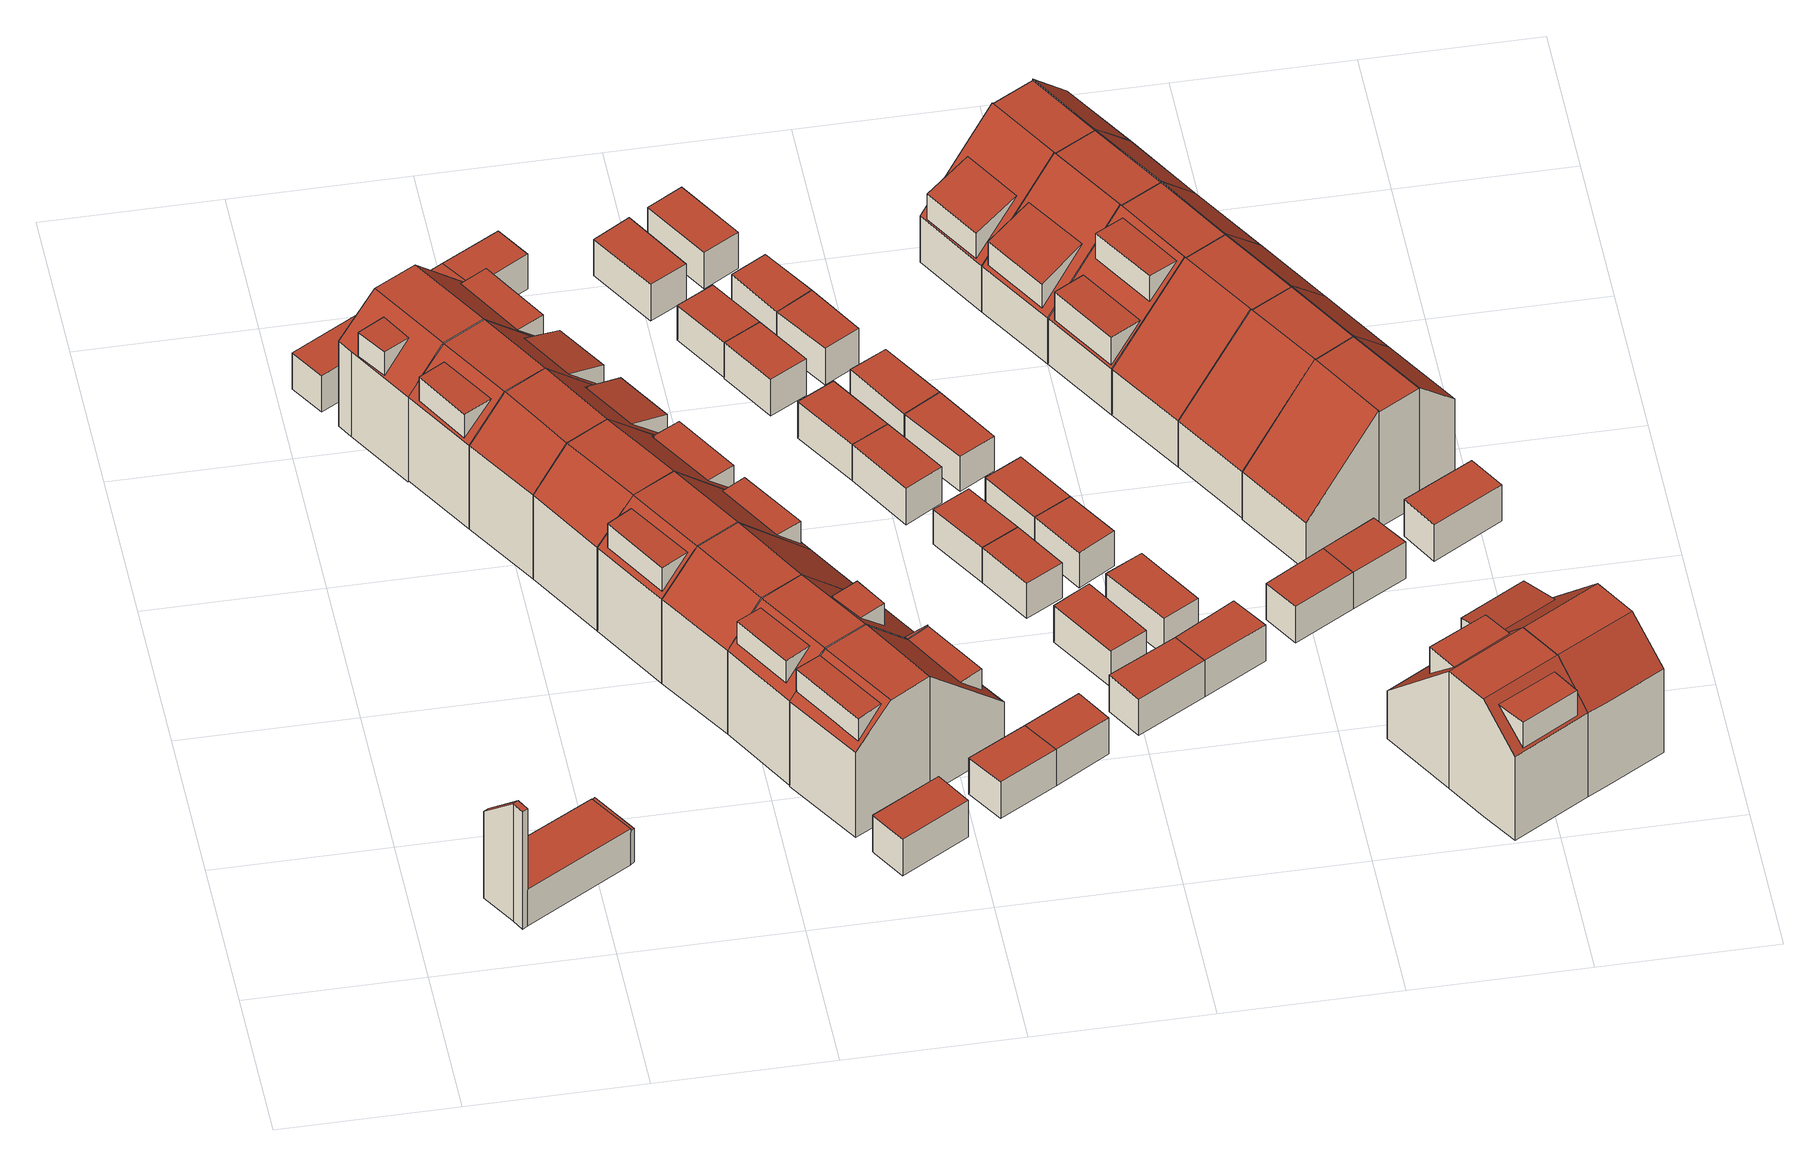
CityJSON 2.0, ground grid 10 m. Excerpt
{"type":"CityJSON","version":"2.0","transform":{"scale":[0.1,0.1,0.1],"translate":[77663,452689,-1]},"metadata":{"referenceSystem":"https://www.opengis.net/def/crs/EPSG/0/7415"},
"CityObjects":{
"building1":{"type":"Building","attributes":{"Volume":65.53,"Dakoppervlakte":23.88,"Muuroppervlakte":89.76,"Vloeroppervlakte":23.55,"hoogte_Z_max_in_m_NAP":8.44,"GEB_DOEL":"overige gebruiksfunctie","dateOfConstruction":"1980-01-01","measuredHeight":8.42},"geometry":[{"type":"Solid","lod":"2","boundaries":[[[[0,1,2,3,4,5,6,7,8,9]],[[10,11,12,13]],[[14,15,16,17]],[[15,18,19,16]],[[20,21,22,23,24]],[[7,22,12,11,8]],[[13,21,3,2,10]],[[19,18,9,8,11]],[[2,1,14,17,10]],[[15,14,1,0]],[[11,10,17,16,19]],[[7,6,23,22]],[[24,23,6,5]],[[5,4,20,24]],[[21,20,4,3]],[[12,22,21,13]],[[9,18,15,0]]]],"semantics":{"surfaces":[{"type":"GroundSurface"},{"type":"RoofSurface"},{"type":"WallSurface"}],"values":[[0,1,1,1,1,2,2,2,2,2,2,2,2,2,2,2,2]]}}]},
"building2":{"type":"Building","attributes":{"Volume":27.98,"Dakoppervlakte":10.91,"Muuroppervlakte":35.62,"Vloeroppervlakte":10.91,"hoogte_Z_max_in_m_NAP":2.58,"GEB_DOEL":"onbekend","dateOfConstruction":"1980-01-01","measuredHeight":2.56},"geometry":[{"type":"Solid","lod":"2","boundaries":[[[[25,26,27,28]],[[29,30,31,32]],[[32,27,26,29]],[[26,25,30,29]],[[28,31,30,25]],[[27,32,31,28]]]],"semantics":{"surfaces":[{"type":"GroundSurface"},{"type":"RoofSurface"},{"type":"WallSurface"}],"values":[[0,1,2,2,2,2]]}}]},
"building3":{"type":"Building","attributes":{"Volume":395.36,"Dakoppervlakte":56.25,"Muuroppervlakte":192.27,"Vloeroppervlakte":56,"hoogte_Z_max_in_m_NAP":8.41,"GEB_DOEL":"woonfunctie","dateOfConstruction":"1980-01-01","measuredHeight":8.38},"children":["building3-1","building3-2"],"geometry":[{"type":"Solid","lod":"2","boundaries":[[[[33,34,35,36,37,38,39,40,41]],[[42,43,44,45,46],[47,48,49,50]],[[45,44,51,52]],[[51,53,54,52],[55,56,57,58]],[[53,51,44,43,39,38,37,36]],[[53,36,35,54]],[[41,40,42,46]],[[34,52,54,35]],[[42,40,39,43]],[[52,34,33,41,46,45]],[[48,59,60,49]],[[59,47,50,60]],[[60,50,49]],[[48,47,59]],[[58,61,62,55]],[[61,58,57]],[[62,61,57,56]],[[62,56,55]]]],"semantics":{"surfaces":[{"type":"GroundSurface"},{"type":"RoofSurface"},{"type":"WallSurface"}],"values":[[0,1,1,1,2,2,2,2,2,2,1,2,2,2,1,2,2,2]]}}]},
"building3-1":{"type":"BuildingInstallation","attributes":{"relationToConstruction":"outside"},"parents":["building3"],"geometry":[{"type":"MultiSurface","lod":"2","boundaries":[[[48,59,60,49]],[[59,47,50,60]],[[60,50,49]],[[48,47,59]]],"semantics":{"surfaces":[{"type":"RoofSurface"},{"type":"WallSurface"}],"values":[0,1,1,1]}}]},
"building3-2":{"type":"BuildingInstallation","attributes":{"relationToConstruction":"outside"},"parents":["building3"],"geometry":[{"type":"MultiSurface","lod":"2","boundaries":[[[58,61,62,55]],[[61,58,57]],[[62,61,57,56]],[[62,56,55]]],"semantics":{"surfaces":[{"type":"RoofSurface"},{"type":"WallSurface"}],"values":[0,1,1,1]}}]},
"building4":{"type":"Building","attributes":{"Volume":351.63,"Dakoppervlakte":42.82,"Muuroppervlakte":184.89,"Vloeroppervlakte":49.67,"hoogte_Z_max_in_m_NAP":8.41,"GEB_DOEL":"woonfunctie","dateOfConstruction":"1980-01-01","measuredHeight":8.33},"children":["building4-1","building4-2"],"geometry":[{"type":"Solid","lod":"2","boundaries":[[[[63,64,65,66,67,68,69,70]],[[51,44,71,72]],[[72,73,53,51],[74,75,76,77]],[[44,43,78,71],[79,80,81,82]],[[43,65,64,78]],[[73,69,68,53]],[[63,70,72,71,78,64]],[[67,66,65,43,44,51,53,68]],[[70,69,73,72]],[[74,77,83,84]],[[83,77,76]],[[84,83,76,75]],[[84,75,74]],[[85,86,79,82]],[[85,81,80,86]],[[80,79,86]],[[85,82,81]]]],"semantics":{"surfaces":[{"type":"GroundSurface"},{"type":"RoofSurface"},{"type":"WallSurface"}],"values":[[0,1,1,1,2,2,2,2,2,1,2,2,2,1,2,2,2]]}}]},
"building4-1":{"type":"BuildingInstallation","attributes":{"relationToConstruction":"outside"},"parents":["building4"],"geometry":[{"type":"MultiSurface","lod":"2","boundaries":[[[74,77,83,84]],[[83,77,76]],[[84,83,76,75]],[[84,75,74]]],"semantics":{"surfaces":[{"type":"RoofSurface"},{"type":"WallSurface"}],"values":[0,1,1,1]}}]},
"building4-2":{"type":"BuildingInstallation","attributes":{"relationToConstruction":"outside"},"parents":["building4"],"geometry":[{"type":"MultiSurface","lod":"2","boundaries":[[[85,86,79,82]],[[85,81,80,86]],[[80,79,86]],[[85,82,81]]],"semantics":{"surfaces":[{"type":"RoofSurface"},{"type":"WallSurface"}],"values":[0,1,1,1]}}]},
"building5":{"type":"Building","attributes":{"Volume":22.81,"Dakoppervlakte":8.94,"Muuroppervlakte":31.27,"Vloeroppervlakte":8.94,"hoogte_Z_max_in_m_NAP":2.58,"GEB_DOEL":"onbekend","dateOfConstruction":"1980-01-01","measuredHeight":2.55},"geometry":[{"type":"Solid","lod":"2","boundaries":[[[[87,88,89,90]],[[91,92,93,94]],[[90,92,91,87]],[[90,89,93,92]],[[88,94,93,89]],[[87,91,94,88]]]],"semantics":{"surfaces":[{"type":"GroundSurface"},{"type":"RoofSurface"},{"type":"WallSurface"}],"values":[[0,1,2,2,2,2]]}}]},
"building6":{"type":"Building","attributes":{"Volume":358.47,"Dakoppervlakte":53.89,"Muuroppervlakte":186.41,"Vloeroppervlakte":51.51,"hoogte_Z_max_in_m_NAP":8.41,"GEB_DOEL":"woonfunctie","dateOfConstruction":"1980-01-01","measuredHeight":8.32},"children":["building6-1"],"geometry":[{"type":"Solid","lod":"2","boundaries":[[[[64,63,70,69,95,96,97,98]],[[99,71,78,100]],[[72,71,99,101]],[[72,101,102,73],[103,104,105,106]],[[78,64,98,100]],[[102,101,99,100,98,97,96,95]],[[102,95,69,73]],[[70,72,73,69]],[[63,64,78,71,72,70]],[[103,106,107,108]],[[107,106,105]],[[105,104,108,107]],[[104,103,108]]]],"semantics":{"surfaces":[{"type":"GroundSurface"},{"type":"RoofSurface"},{"type":"WallSurface"}],"values":[[0,1,1,1,2,2,2,2,2,1,2,2,2]]}}]},
"building6-1":{"type":"BuildingInstallation","attributes":{"relationToConstruction":"outside"},"parents":["building6"],"geometry":[{"type":"MultiSurface","lod":"2","boundaries":[[[103,106,107,108]],[[107,106,105]],[[105,104,108,107]],[[104,103,108]]],"semantics":{"surfaces":[{"type":"RoofSurface"},{"type":"WallSurface"}],"values":[0,1,1,1]}}]},
"building7":{"type":"Building","attributes":{"Volume":366.59,"Dakoppervlakte":57.43,"Muuroppervlakte":186.39,"Vloeroppervlakte":53.05,"hoogte_Z_max_in_m_NAP":8.41,"GEB_DOEL":"woonfunctie","dateOfConstruction":"1980-01-01","measuredHeight":8.28},"children":["building7-1"],"geometry":[{"type":"Solid","lod":"2","boundaries":[[[[96,95,109,110,111,112,98,97]],[[113,114,99,100]],[[101,99,114,115]],[[115,116,102,101],[117,118,119,120]],[[102,116,109,95]],[[96,97,98,100,99,101,102,95]],[[113,100,98,112]],[[111,110,115,114,113,112]],[[110,109,116,115]],[[119,121,122,120]],[[121,119,118]],[[122,121,118,117]],[[122,117,120]]]],"semantics":{"surfaces":[{"type":"GroundSurface"},{"type":"RoofSurface"},{"type":"WallSurface"}],"values":[[0,1,1,1,2,2,2,2,2,1,2,2,2]]}}]},
"building7-1":{"type":"BuildingInstallation","attributes":{"relationToConstruction":"outside"},"parents":["building7"],"geometry":[{"type":"MultiSurface","lod":"2","boundaries":[[[119,121,122,120]],[[121,119,118]],[[122,121,118,117]],[[122,117,120]]],"semantics":{"surfaces":[{"type":"RoofSurface"},{"type":"WallSurface"}],"values":[0,1,1,1]}}]},
"building8":{"type":"Building","attributes":{"Volume":368.96,"Dakoppervlakte":47.95,"Muuroppervlakte":185.66,"Vloeroppervlakte":52.8,"hoogte_Z_max_in_m_NAP":8.41,"GEB_DOEL":"woonfunctie","dateOfConstruction":"1980-01-01","measuredHeight":8.26},"children":["building8-1","building8-2"],"geometry":[{"type":"Solid","lod":"2","boundaries":[[[[123,124,125,126,112,111,110,109]],[[127,115,114,128]],[[114,113,129,128],[130,131,132,133]],[[127,134,116,115],[135,136,137,138]],[[134,123,109,116]],[[113,112,126,129]],[[109,110,115,116]],[[129,126,125,124,123,134,127,128]],[[111,112,113,114,115,110]],[[133,139,140,130]],[[139,132,131,140]],[[131,130,140]],[[139,133,132]],[[135,138,141,142]],[[141,138,137]],[[137,136,142,141]],[[142,136,135]]]],"semantics":{"surfaces":[{"type":"GroundSurface"},{"type":"RoofSurface"},{"type":"WallSurface"}],"values":[[0,1,1,1,2,2,2,2,2,1,2,2,2,1,2,2,2]]}}]},
"building8-1":{"type":"BuildingInstallation","attributes":{"relationToConstruction":"outside"},"parents":["building8"],"geometry":[{"type":"MultiSurface","lod":"2","boundaries":[[[133,139,140,130]],[[139,132,131,140]],[[131,130,140]],[[139,133,132]]],"semantics":{"surfaces":[{"type":"RoofSurface"},{"type":"WallSurface"}],"values":[0,1,1,1]}}]},
"building8-2":{"type":"BuildingInstallation","attributes":{"relationToConstruction":"outside"},"parents":["building8"],"geometry":[{"type":"MultiSurface","lod":"2","boundaries":[[[135,138,141,142]],[[141,138,137]],[[137,136,142,141]],[[142,136,135]]],"semantics":{"surfaces":[{"type":"RoofSurface"},{"type":"WallSurface"}],"values":[0,1,1,1]}}]},
"building9":{"type":"Building","attributes":{"Volume":22.54,"Dakoppervlakte":8.94,"Muuroppervlakte":30.91,"Vloeroppervlakte":8.94,"hoogte_Z_max_in_m_NAP":2.58,"GEB_DOEL":"onbekend","dateOfConstruction":"1980-01-01","measuredHeight":2.52},"geometry":[{"type":"Solid","lod":"2","boundaries":[[[[143,144,145,146]],[[94,147,148,91]],[[143,146,94,91]],[[146,145,147,94]],[[144,148,147,145]],[[143,91,148,144]]]],"semantics":{"surfaces":[{"type":"GroundSurface"},{"type":"RoofSurface"},{"type":"WallSurface"}],"values":[[0,1,2,2,2,2]]}}]},
"building10":{"type":"Building","attributes":{"Volume":356.71,"Dakoppervlakte":67.85,"Muuroppervlakte":186.4,"Vloeroppervlakte":52.48,"hoogte_Z_max_in_m_NAP":8.41,"GEB_DOEL":"woonfunctie","dateOfConstruction":"1980-01-01","measuredHeight":8.29},"geometry":[{"type":"Solid","lod":"2","boundaries":[[[[126,125,124,123,149,150,151,152]],[[153,134,127,154]],[[129,155,156,128]],[[156,154,127,128]],[[125,126,129,128]],[[129,126,152,155]],[[153,149,123,134]],[[128,127,134,123,124,125]],[[155,152,151,150,149,153,154,156]]]],"semantics":{"surfaces":[{"type":"GroundSurface"},{"type":"RoofSurface"},{"type":"WallSurface"}],"values":[[0,1,1,1,2,2,2,2,2]]}}]},
"building11":{"type":"Building","attributes":{"Volume":391.84,"Dakoppervlakte":60.72,"Muuroppervlakte":197.88,"Vloeroppervlakte":51.62,"hoogte_Z_max_in_m_NAP":8.41,"GEB_DOEL":"woonfunctie","dateOfConstruction":"1980-01-01","measuredHeight":8.32},"children":["building11-1","building11-2"],"geometry":[{"type":"MultiSurface","lod":"2","boundaries":[[[150,149,157,158,159,160,161,162,152,151]],[[163,164,165,166]],[[153,154,167,163,166,168,169,170],[171,172,173,174]],[[175,176,156,155],[177,178,179,180]],[[167,154,156,176]],[[181,182,183,184]],[[170,157,149,153]],[[150,154,153,149]],[[163,169,164]],[[175,162,161,160,159,158,157,170,169,163,167,176]],[[169,168,165,164]],[[165,168,166]],[[154,150,151,152,155,156]],[[175,155,152,162]],[[181,185,186,182]],[[184,185,181]],[[174,187,188,171]],[[187,174,173]],[[187,173,172,188]],[[188,172,171]],[[178,189,190,179]],[[180,190,189,177]],[[190,180,179]],[[178,177,189]]],"semantics":{"surfaces":[{"type":"GroundSurface"},{"type":"RoofSurface"},{"type":"WallSurface"}],"values":[0,1,1,1,1,1,2,2,2,2,2,2,2,2,2,2,1,2,2,2,1,2,2,2]}}]},
"building11-1":{"type":"BuildingInstallation","attributes":{"relationToConstruction":"outside"},"parents":["building11"],"geometry":[{"type":"MultiSurface","lod":"2","boundaries":[[[174,187,188,171]],[[187,174,173]],[[187,173,172,188]],[[188,172,171]]],"semantics":{"surfaces":[{"type":"RoofSurface"},{"type":"WallSurface"}],"values":[0,1,1,1]}}]},
"building11-2":{"type":"BuildingInstallation","attributes":{"relationToConstruction":"outside"},"parents":["building11"],"geometry":[{"type":"MultiSurface","lod":"2","boundaries":[[[178,189,190,179]],[[180,190,189,177]],[[190,180,179]],[[178,177,189]]],"semantics":{"surfaces":[{"type":"RoofSurface"},{"type":"WallSurface"}],"values":[0,1,1,1]}}]},
"building12":{"type":"Building","attributes":{"Volume":27.89,"Dakoppervlakte":10.91,"Muuroppervlakte":35.44,"Vloeroppervlakte":10.91,"hoogte_Z_max_in_m_NAP":2.58,"GEB_DOEL":"onbekend","dateOfConstruction":"1980-01-01","measuredHeight":2.56},"geometry":[{"type":"Solid","lod":"2","boundaries":[[[[191,192,193,194,195]],[[196,197,198,199,200]],[[192,199,198,193]],[[191,200,199,192]],[[197,196,200,191,195,194]],[[194,193,198,197]]]],"semantics":{"surfaces":[{"type":"GroundSurface"},{"type":"RoofSurface"},{"type":"WallSurface"}],"values":[[0,1,2,2,2,2]]}}]},
"building13":{"type":"Building","attributes":{"Volume":328.44,"Dakoppervlakte":54.77,"Muuroppervlakte":198.94,"Vloeroppervlakte":53.03,"hoogte_Z_max_in_m_NAP":8.41,"GEB_DOEL":"woonfunctie","dateOfConstruction":"1980-01-01","measuredHeight":8.37},"geometry":[{"type":"MultiSurface","lod":"2","boundaries":[[[201,202,203,204,205,206,207,208,209,210,211,212]],[[213,164,163,214]],[[215,176,184,183,186,185,175,216]],[[217,218,170,169,219,214,163,167]],[[217,167,176,215]],[[175,206,205,216]],[[204,203,217,215,216,205]],[[164,169,163]],[[213,214,219]],[[213,219,169,164]],[[212,211,210,209,208,207,206,175,185,184,176,167,163,169,170,201]],[[203,202,218,217]],[[170,218,202,201]],[[182,186,183]]],"semantics":{"surfaces":[{"type":"GroundSurface"},{"type":"RoofSurface"},{"type":"WallSurface"}],"values":[0,1,1,1,1,2,2,2,2,2,2,2,2,2]}}]},
"building14":{"type":"Building","attributes":{"Volume":28.67,"Dakoppervlakte":10.91,"Muuroppervlakte":36.47,"Vloeroppervlakte":10.91,"hoogte_Z_max_in_m_NAP":2.58,"GEB_DOEL":"onbekend","dateOfConstruction":"1980-01-01","measuredHeight":2.63},"geometry":[{"type":"Solid","lod":"2","boundaries":[[[[220,221,222,223]],[[224,225,226,227]],[[220,223,224,227]],[[223,222,225,224]],[[226,225,222,221]],[[220,227,226,221]]]],"semantics":{"surfaces":[{"type":"GroundSurface"},{"type":"RoofSurface"},{"type":"WallSurface"}],"values":[[0,1,2,2,2,2]]}}]},
"building15":{"type":"Building","attributes":{"Volume":23.4,"Dakoppervlakte":9.22,"Muuroppervlakte":31.64,"Vloeroppervlakte":9.22,"hoogte_Z_max_in_m_NAP":2.58,"GEB_DOEL":"onbekend","dateOfConstruction":"1980-01-01","measuredHeight":2.54},"geometry":[{"type":"Solid","lod":"2","boundaries":[[[[228,229,230,231]],[[232,233,234,235]],[[230,229,235,234]],[[229,228,232,235]],[[231,233,232,228]],[[230,234,233,231]]]],"semantics":{"surfaces":[{"type":"GroundSurface"},{"type":"RoofSurface"},{"type":"WallSurface"}],"values":[[0,1,2,2,2,2]]}}]},
"building16":{"type":"Building","attributes":{"Volume":22.59,"Dakoppervlakte":8.94,"Muuroppervlakte":30.92,"Vloeroppervlakte":8.94,"hoogte_Z_max_in_m_NAP":2.58,"GEB_DOEL":"onbekend","dateOfConstruction":"1980-01-01","measuredHeight":2.53},"geometry":[{"type":"Solid","lod":"2","boundaries":[[[[236,237,238,239]],[[240,241,242,243]],[[236,239,241,240]],[[238,242,241,239]],[[237,243,242,238]],[[237,236,240,243]]]],"semantics":{"surfaces":[{"type":"GroundSurface"},{"type":"RoofSurface"},{"type":"WallSurface"}],"values":[[0,1,2,2,2,2]]}}]},
"building17":{"type":"Building","attributes":{"Volume":23.19,"Dakoppervlakte":9.03,"Muuroppervlakte":31.63,"Vloeroppervlakte":9.03,"hoogte_Z_max_in_m_NAP":2.58,"GEB_DOEL":"onbekend","dateOfConstruction":"1980-01-01","measuredHeight":2.57},"geometry":[{"type":"Solid","lod":"2","boundaries":[[[[244,245,246,247]],[[241,240,248,249]],[[244,247,248,240]],[[247,246,249,248]],[[249,246,245,241]],[[244,240,241,245]]]],"semantics":{"surfaces":[{"type":"GroundSurface"},{"type":"RoofSurface"},{"type":"WallSurface"}],"values":[[0,1,2,2,2,2]]}}]},
"building18":{"type":"Building","attributes":{"Volume":27.68,"Dakoppervlakte":10.91,"Muuroppervlakte":35.19,"Vloeroppervlakte":10.91,"hoogte_Z_max_in_m_NAP":2.58,"GEB_DOEL":"onbekend","dateOfConstruction":"1980-01-01","measuredHeight":2.54},"geometry":[{"type":"Solid","lod":"2","boundaries":[[[[250,251,252,253]],[[254,255,256,257]],[[253,255,254,250]],[[253,252,256,255]],[[251,257,256,252]],[[251,250,254,257]]]],"semantics":{"surfaces":[{"type":"GroundSurface"},{"type":"RoofSurface"},{"type":"WallSurface"}],"values":[[0,1,2,2,2,2]]}}]},
"building19":{"type":"Building","attributes":{"Volume":22.75,"Dakoppervlakte":8.8,"Muuroppervlakte":31.33,"Vloeroppervlakte":8.8,"hoogte_Z_max_in_m_NAP":2.58,"GEB_DOEL":"onbekend","dateOfConstruction":"1980-01-01","measuredHeight":2.59},"geometry":[{"type":"Solid","lod":"2","boundaries":[[[[230,258,259,231]],[[233,260,261,234]],[[230,231,233,234]],[[231,259,260,233]],[[258,261,260,259]],[[230,234,261,258]]]],"semantics":{"surfaces":[{"type":"GroundSurface"},{"type":"RoofSurface"},{"type":"WallSurface"}],"values":[[0,1,2,2,2,2]]}}]},
"building20":{"type":"Building","attributes":{"Volume":27.15,"Dakoppervlakte":10.47,"Muuroppervlakte":35.08,"Vloeroppervlakte":10.47,"hoogte_Z_max_in_m_NAP":2.58,"GEB_DOEL":"onbekend","dateOfConstruction":"1980-01-01","measuredHeight":2.59},"geometry":[{"type":"Solid","lod":"2","boundaries":[[[[262,263,264,265]],[[266,267,268,269]],[[262,265,267,266]],[[265,264,268,267]],[[263,269,268,264]],[[263,262,266,269]]]],"semantics":{"surfaces":[{"type":"GroundSurface"},{"type":"RoofSurface"},{"type":"WallSurface"}],"values":[[0,1,2,2,2,2]]}}]},
"building21":{"type":"Building","attributes":{"Volume":26.63,"Dakoppervlakte":10.41,"Muuroppervlakte":34.47,"Vloeroppervlakte":10.41,"hoogte_Z_max_in_m_NAP":2.58,"GEB_DOEL":"onbekend","dateOfConstruction":"1980-01-01","measuredHeight":2.56},"geometry":[{"type":"Solid","lod":"2","boundaries":[[[[262,265,270,271]],[[266,272,273,267]],[[266,262,271,272]],[[271,270,273,272]],[[265,267,273,270]],[[265,262,266,267]]]],"semantics":{"surfaces":[{"type":"GroundSurface"},{"type":"RoofSurface"},{"type":"WallSurface"}],"values":[[0,1,2,2,2,2]]}}]},
"building22":{"type":"Building","attributes":{"Volume":22.85,"Dakoppervlakte":8.91,"Muuroppervlakte":31.34,"Vloeroppervlakte":8.91,"hoogte_Z_max_in_m_NAP":2.58,"GEB_DOEL":"onbekend","dateOfConstruction":"1980-01-01","measuredHeight":2.56},"geometry":[{"type":"Solid","lod":"2","boundaries":[[[[274,275,276,277]],[[278,279,280,281]],[[274,277,279,278]],[[277,276,280,279]],[[275,281,280,276]],[[275,274,278,281]]]],"semantics":{"surfaces":[{"type":"GroundSurface"},{"type":"RoofSurface"},{"type":"WallSurface"}],"values":[[0,1,2,2,2,2]]}}]},
"building23":{"type":"Building","attributes":{"Volume":22.94,"Dakoppervlakte":9.02,"Muuroppervlakte":31.32,"Vloeroppervlakte":9.02,"hoogte_Z_max_in_m_NAP":2.58,"GEB_DOEL":"onbekend","dateOfConstruction":"1980-01-01","measuredHeight":2.54},"geometry":[{"type":"Solid","lod":"2","boundaries":[[[[282,283,274,277]],[[278,284,285,279]],[[274,283,284,278]],[[283,282,285,284]],[[277,279,285,282]],[[274,278,279,277]]]],"semantics":{"surfaces":[{"type":"GroundSurface"},{"type":"RoofSurface"},{"type":"WallSurface"}],"values":[[0,1,2,2,2,2]]}}]},
"building24":{"type":"Building","attributes":{"Volume":23.43,"Dakoppervlakte":9.29,"Muuroppervlakte":31.61,"Vloeroppervlakte":9.29,"hoogte_Z_max_in_m_NAP":2.58,"GEB_DOEL":"onbekend","dateOfConstruction":"1980-01-01","measuredHeight":2.52},"geometry":[{"type":"Solid","lod":"2","boundaries":[[[[286,287,288,289]],[[290,291,292,293]],[[286,289,291,290]],[[289,288,292,291]],[[287,293,292,288]],[[287,286,290,293]]]],"semantics":{"surfaces":[{"type":"GroundSurface"},{"type":"RoofSurface"},{"type":"WallSurface"}],"values":[[0,1,2,2,2,2]]}}]},
"building25":{"type":"Building","attributes":{"Volume":21.81,"Dakoppervlakte":8.66,"Muuroppervlakte":30.25,"Vloeroppervlakte":8.66,"hoogte_Z_max_in_m_NAP":2.58,"GEB_DOEL":"onbekend","dateOfConstruction":"1980-01-01","measuredHeight":2.52},"geometry":[{"type":"Solid","lod":"2","boundaries":[[[[286,289,294,295]],[[296,297,291,290]],[[286,295,296,290]],[[295,294,297,296]],[[289,291,297,294]],[[286,290,291,289]]]],"semantics":{"surfaces":[{"type":"GroundSurface"},{"type":"RoofSurface"},{"type":"WallSurface"}],"values":[[0,1,2,2,2,2]]}}]},
"building26":{"type":"Building","attributes":{"Volume":26.79,"Dakoppervlakte":10.43,"Muuroppervlakte":34.63,"Vloeroppervlakte":10.43,"hoogte_Z_max_in_m_NAP":2.58,"GEB_DOEL":"onbekend","dateOfConstruction":"1980-01-01","measuredHeight":2.57},"geometry":[{"type":"Solid","lod":"2","boundaries":[[[[298,299,300,301]],[[302,303,304,305]],[[298,301,302,305]],[[302,301,300,303]],[[299,304,303,300]],[[299,298,305,304]]]],"semantics":{"surfaces":[{"type":"GroundSurface"},{"type":"RoofSurface"},{"type":"WallSurface"}],"values":[[0,1,2,2,2,2]]}}]},
"building27":{"type":"Building","attributes":{"Volume":26.36,"Dakoppervlakte":10.42,"Muuroppervlakte":34.09,"Vloeroppervlakte":10.42,"hoogte_Z_max_in_m_NAP":2.58,"GEB_DOEL":"onbekend","dateOfConstruction":"1980-01-01","measuredHeight":2.53},"geometry":[{"type":"Solid","lod":"2","boundaries":[[[[306,307,308,309]],[[305,310,311,302]],[[305,308,307,310]],[[307,306,311,310]],[[311,306,309,302]],[[308,305,302,309]]]],"semantics":{"surfaces":[{"type":"GroundSurface"},{"type":"RoofSurface"},{"type":"WallSurface"}],"values":[[0,1,2,2,2,2]]}}]},
"building28":{"type":"Building","attributes":{"Volume":28.44,"Dakoppervlakte":11.02,"Muuroppervlakte":36.03,"Vloeroppervlakte":11.02,"hoogte_Z_max_in_m_NAP":2.58,"GEB_DOEL":"onbekend","dateOfConstruction":"1980-01-01","measuredHeight":2.58},"geometry":[{"type":"Solid","lod":"2","boundaries":[[[[312,313,314,315]],[[316,317,318,319]],[[315,317,316,312]],[[315,314,318,317]],[[313,319,318,314]],[[319,313,312,316]]]],"semantics":{"surfaces":[{"type":"GroundSurface"},{"type":"RoofSurface"},{"type":"WallSurface"}],"values":[[0,1,2,2,2,2]]}}]},
"building29":{"type":"Building","attributes":{"Volume":28.37,"Dakoppervlakte":10.86,"Muuroppervlakte":36.08,"Vloeroppervlakte":10.86,"hoogte_Z_max_in_m_NAP":2.58,"GEB_DOEL":"onbekend","dateOfConstruction":"1980-01-01","measuredHeight":2.61},"geometry":[{"type":"Solid","lod":"2","boundaries":[[[[320,321,322,323]],[[324,325,326,327]],[[320,323,324,327]],[[323,322,325,324]],[[321,326,325,322]],[[320,327,326,321]]]],"semantics":{"surfaces":[{"type":"GroundSurface"},{"type":"RoofSurface"},{"type":"WallSurface"}],"values":[[0,1,2,2,2,2]]}}]},
"building30":{"type":"Building","attributes":{"Volume":23.85,"Dakoppervlakte":9.43,"Muuroppervlakte":32.01,"Vloeroppervlakte":9.43,"hoogte_Z_max_in_m_NAP":2.58,"GEB_DOEL":"onbekend","dateOfConstruction":"1980-01-01","measuredHeight":2.53},"geometry":[{"type":"Solid","lod":"2","boundaries":[[[[328,329,330,331]],[[332,333,334,335]],[[328,331,333,332]],[[330,334,333,331]],[[329,335,334,330]],[[335,329,328,332]]]],"semantics":{"surfaces":[{"type":"GroundSurface"},{"type":"RoofSurface"},{"type":"WallSurface"}],"values":[[0,1,2,2,2,2]]}}]},
"building31":{"type":"Building","attributes":{"Volume":21.38,"Dakoppervlakte":8.48,"Muuroppervlakte":29.92,"Vloeroppervlakte":8.48,"hoogte_Z_max_in_m_NAP":2.58,"GEB_DOEL":"onbekend","dateOfConstruction":"1980-01-01","measuredHeight":2.52},"geometry":[{"type":"Solid","lod":"2","boundaries":[[[[328,331,336,337]],[[338,339,333,332]],[[328,337,338,332]],[[337,336,339,338]],[[331,333,339,336]],[[328,332,333,331]]]],"semantics":{"surfaces":[{"type":"GroundSurface"},{"type":"RoofSurface"},{"type":"WallSurface"}],"values":[[0,1,2,2,2,2]]}}]},
"building32":{"type":"Building","attributes":{"Volume":28.54,"Dakoppervlakte":10.98,"Muuroppervlakte":36.26,"Vloeroppervlakte":10.98,"hoogte_Z_max_in_m_NAP":2.58,"GEB_DOEL":"onbekend","dateOfConstruction":"1980-01-01","measuredHeight":2.6},"geometry":[{"type":"Solid","lod":"2","boundaries":[[[[340,341,342,343]],[[344,345,346,347]],[[343,345,344,340]],[[343,342,346,345]],[[341,347,346,342]],[[341,340,344,347]]]],"semantics":{"surfaces":[{"type":"GroundSurface"},{"type":"RoofSurface"},{"type":"WallSurface"}],"values":[[0,1,2,2,2,2]]}}]},
"building33":{"type":"Building","attributes":{"Volume":25.73,"Dakoppervlakte":10.08,"Muuroppervlakte":33.63,"Vloeroppervlakte":10.08,"hoogte_Z_max_in_m_NAP":2.58,"GEB_DOEL":"onbekend","dateOfConstruction":"1980-01-01","measuredHeight":2.55},"geometry":[{"type":"Solid","lod":"2","boundaries":[[[[320,348,349,321]],[[327,326,350,351]],[[320,321,326,327]],[[321,349,350,326]],[[348,351,350,349]],[[320,327,351,348]]]],"semantics":{"surfaces":[{"type":"GroundSurface"},{"type":"RoofSurface"},{"type":"WallSurface"}],"values":[[0,1,2,2,2,2]]}}]},
"building34":{"type":"Building","attributes":{"Volume":354.01,"Dakoppervlakte":50.83,"Muuroppervlakte":184.54,"Vloeroppervlakte":51.13,"hoogte_Z_max_in_m_NAP":8.41,"GEB_DOEL":"woonfunctie","dateOfConstruction":"1980-01-01","measuredHeight":8.26},"children":["building34-1"],"geometry":[{"type":"Solid","lod":"2","boundaries":[[[[352,353,354,355,356,357,358,359]],[[360,361,362,363],[364,365,366,367]],[[368,369,370,371]],[[372,373,374,375]],[[363,362,359,358,370]],[[358,357,371,370]],[[354,353,369,368]],[[357,356,374,373,371]],[[374,356,355,375]],[[355,354,368,372,375]],[[368,371,373,372]],[[360,363,370,369]],[[361,360,369,353,352]],[[352,359,362,361]],[[376,364,367,377]],[[377,366,365,376]],[[365,364,376]],[[377,367,366]]]],"semantics":{"surfaces":[{"type":"GroundSurface"},{"type":"RoofSurface"},{"type":"WallSurface"}],"values":[[0,1,1,1,2,2,2,2,2,2,2,2,2,2,1,2,2,2]]}}]},
"building34-1":{"type":"BuildingInstallation","attributes":{"relationToConstruction":"outside"},"parents":["building34"],"geometry":[{"type":"MultiSurface","lod":"2","boundaries":[[[376,364,367,377]],[[377,366,365,376]],[[365,364,376]],[[377,367,366]]],"semantics":{"surfaces":[{"type":"RoofSurface"},{"type":"WallSurface"}],"values":[0,1,1,1]}}]},
"building35":{"type":"Building","attributes":{"Volume":24.29,"Dakoppervlakte":9.53,"Muuroppervlakte":32.38,"Vloeroppervlakte":9.53,"hoogte_Z_max_in_m_NAP":2.58,"GEB_DOEL":"onbekend","dateOfConstruction":"1980-01-01","measuredHeight":2.55},"geometry":[{"type":"Solid","lod":"2","boundaries":[[[[378,379,380,381]],[[382,383,384,385]],[[381,383,382,378]],[[381,380,384,383]],[[379,385,384,380]],[[379,378,382,385]]]],"semantics":{"surfaces":[{"type":"GroundSurface"},{"type":"RoofSurface"},{"type":"WallSurface"}],"values":[[0,1,2,2,2,2]]}}]},
"building36":{"type":"Building","attributes":{"Volume":369.08,"Dakoppervlakte":51.87,"Muuroppervlakte":187.35,"Vloeroppervlakte":53.01,"hoogte_Z_max_in_m_NAP":8.41,"GEB_DOEL":"woonfunctie","dateOfConstruction":"1980-01-01","measuredHeight":8.3},"children":["building36-1"],"geometry":[{"type":"Solid","lod":"2","boundaries":[[[[359,358,357,356,386,387,388,389]],[[363,362,390,391],[392,393,394,395]],[[396,397,371,370]],[[398,374,373,399]],[[396,391,390,389,388]],[[357,358,370,371]],[[388,387,397,396]],[[356,357,371,373,374]],[[399,397,387,386,398]],[[356,374,398,386]],[[373,371,397,399]],[[363,391,396,370]],[[362,363,370,358,359]],[[359,389,390,362]],[[395,400,401,392]],[[400,394,393,401]],[[393,392,401]],[[400,395,394]]]],"semantics":{"surfaces":[{"type":"GroundSurface"},{"type":"RoofSurface"},{"type":"WallSurface"}],"values":[[0,1,1,1,2,2,2,2,2,2,2,2,2,2,1,2,2,2]]}}]},
"building36-1":{"type":"BuildingInstallation","attributes":{"relationToConstruction":"outside"},"parents":["building36"],"geometry":[{"type":"MultiSurface","lod":"2","boundaries":[[[395,400,401,392]],[[400,394,393,401]],[[393,392,401]],[[400,395,394]]],"semantics":{"surfaces":[{"type":"RoofSurface"},{"type":"WallSurface"}],"values":[0,1,1,1]}}]},
"building37":{"type":"Building","attributes":{"Volume":373.51,"Dakoppervlakte":44.51,"Muuroppervlakte":186.82,"Vloeroppervlakte":52.91,"hoogte_Z_max_in_m_NAP":8.41,"GEB_DOEL":"woonfunctie","dateOfConstruction":"1980-01-01","measuredHeight":8.28},"children":["building37-1","building37-2"],"geometry":[{"type":"Solid","lod":"2","boundaries":[[[[402,403,389,388,387,386,404,405]],[[391,390,406,407],[408,409,410,411],[412,413,414,415]],[[396,416,417,397]],[[418,398,399,419]],[[388,396,397,387]],[[405,417,416,402]],[[405,404,418,419,417]],[[418,404,386,398]],[[389,403,406,390]],[[399,397,417,419]],[[407,416,396,391]],[[386,387,397,399,398]],[[388,389,390,391,396]],[[407,406,403,402,416]],[[420,421,411,410]],[[420,409,408,421]],[[408,411,421]],[[420,410,409]],[[422,412,415,423]],[[423,414,413,422]],[[413,412,422]],[[423,415,414]]]],"semantics":{"surfaces":[{"type":"GroundSurface"},{"type":"RoofSurface"},{"type":"WallSurface"}],"values":[[0,1,1,1,2,2,2,2,2,2,2,2,2,2,1,2,2,2,1,2,2,2]]}}]},
"building37-1":{"type":"BuildingInstallation","attributes":{"relationToConstruction":"outside"},"parents":["building37"],"geometry":[{"type":"MultiSurface","lod":"2","boundaries":[[[420,421,411,410]],[[420,409,408,421]],[[408,411,421]],[[420,410,409]]],"semantics":{"surfaces":[{"type":"RoofSurface"},{"type":"WallSurface"}],"values":[0,1,1,1]}}]},
"building37-2":{"type":"BuildingInstallation","attributes":{"relationToConstruction":"outside"},"parents":["building37"],"geometry":[{"type":"MultiSurface","lod":"2","boundaries":[[[422,412,415,423]],[[423,414,413,422]],[[413,412,422]],[[423,415,414]]],"semantics":{"surfaces":[{"type":"RoofSurface"},{"type":"WallSurface"}],"values":[0,1,1,1]}}]},
"building38":{"type":"Building","attributes":{"Volume":369,"Dakoppervlakte":47.04,"Muuroppervlakte":186.43,"Vloeroppervlakte":52.09,"hoogte_Z_max_in_m_NAP":8.47,"GEB_DOEL":"woonfunctie","dateOfConstruction":"1980-01-01","measuredHeight":8.32},"children":["building38-1","building38-2"],"geometry":[{"type":"Solid","lod":"2","boundaries":[[[[424,425,426,427,428,429,430,431]],[[432,433,434,435],[436,437,438,439]],[[440,432,435,441]],[[440,441,442,443],[444,445,446,447]],[[428,427,443,442]],[[424,431,434,433]],[[443,427,426,440]],[[434,431,430,429,428,442,441,435]],[[425,424,433,432,440,426]],[[448,449,436,439]],[[449,448,438,437]],[[437,436,449]],[[448,439,438]],[[444,447,450,451]],[[450,447,446]],[[451,450,446,445]],[[451,445,444]]]],"semantics":{"surfaces":[{"type":"GroundSurface"},{"type":"RoofSurface"},{"type":"WallSurface"}],"values":[[0,1,1,1,2,2,2,2,2,1,2,2,2,1,2,2,2]]}}]},
"building38-1":{"type":"BuildingInstallation","attributes":{"relationToConstruction":"outside"},"parents":["building38"],"geometry":[{"type":"MultiSurface","lod":"2","boundaries":[[[448,449,436,439]],[[449,448,438,437]],[[437,436,449]],[[448,439,438]]],"semantics":{"surfaces":[{"type":"RoofSurface"},{"type":"WallSurface"}],"values":[0,1,1,1]}}]},
"building38-2":{"type":"BuildingInstallation","attributes":{"relationToConstruction":"outside"},"parents":["building38"],"geometry":[{"type":"MultiSurface","lod":"2","boundaries":[[[444,447,450,451]],[[450,447,446]],[[451,450,446,445]],[[451,445,444]]],"semantics":{"surfaces":[{"type":"RoofSurface"},{"type":"WallSurface"}],"values":[0,1,1,1]}}]},
"building39":{"type":"Building","attributes":{"Volume":355.34,"Dakoppervlakte":68.39,"Muuroppervlakte":186.08,"Vloeroppervlakte":52.79,"hoogte_Z_max_in_m_NAP":8.41,"GEB_DOEL":"woonfunctie","dateOfConstruction":"1980-01-01","measuredHeight":8.26},"geometry":[{"type":"Solid","lod":"2","boundaries":[[[[403,402,405,404,452,453,454,455]],[[406,456,457,407]],[[416,458,459,417]],[[419,460,461,418]],[[402,403,406,407,416]],[[458,457,456,455,454]],[[405,402,416,417]],[[454,453,459,458]],[[417,419,418,404,405]],[[453,452,461,460,459]],[[452,404,418,461]],[[419,417,459,460]],[[407,457,458,416]],[[403,455,456,406]]]],"semantics":{"surfaces":[{"type":"GroundSurface"},{"type":"RoofSurface"},{"type":"WallSurface"}],"values":[[0,1,1,1,2,2,2,2,2,2,2,2,2,2]]}}]},
"building40":{"type":"Building","attributes":{"Volume":22.82,"Dakoppervlakte":8.82,"Muuroppervlakte":31.3,"Vloeroppervlakte":8.82,"hoogte_Z_max_in_m_NAP":2.58,"GEB_DOEL":"onbekend","dateOfConstruction":"1980-01-01","measuredHeight":2.59},"geometry":[{"type":"Solid","lod":"2","boundaries":[[[[378,462,463,379]],[[385,464,465,382]],[[378,379,385,382]],[[379,463,464,385]],[[462,465,464,463]],[[378,382,465,462]]]],"semantics":{"surfaces":[{"type":"GroundSurface"},{"type":"RoofSurface"},{"type":"WallSurface"}],"values":[[0,1,2,2,2,2]]}}]},
"building41":{"type":"Building","attributes":{"Volume":349.92,"Dakoppervlakte":67.17,"Muuroppervlakte":185.78,"Vloeroppervlakte":51.84,"hoogte_Z_max_in_m_NAP":8.41,"GEB_DOEL":"woonfunctie","dateOfConstruction":"1980-01-01","measuredHeight":8.28},"geometry":[{"type":"Solid","lod":"2","boundaries":[[[[466,467,468,469,455,454,453,452]],[[470,457,456,471]],[[459,458,472,473]],[[474,461,460,475]],[[456,457,458,454,455]],[[470,471,469,468,472]],[[453,454,458,459]],[[467,473,472,468]],[[459,460,461,452,453]],[[475,473,467,466,474]],[[452,461,474,466]],[[460,459,473,475]],[[458,457,470,472]],[[456,455,469,471]]]],"semantics":{"surfaces":[{"type":"GroundSurface"},{"type":"RoofSurface"},{"type":"WallSurface"}],"values":[[0,1,1,1,2,2,2,2,2,2,2,2,2,2]]}}]},
"building42":{"type":"Building","attributes":{"Volume":361.03,"Dakoppervlakte":68.4,"Muuroppervlakte":189.42,"Vloeroppervlakte":52.79,"hoogte_Z_max_in_m_NAP":8.41,"GEB_DOEL":"woonfunctie","dateOfConstruction":"1980-01-01","measuredHeight":8.37},"geometry":[{"type":"Solid","lod":"2","boundaries":[[[[476,477,478,479,480,481,482,483]],[[471,484,485,470]],[[473,472,486,487]],[[474,475,488,489]],[[483,482,471,470,472]],[[480,486,485,484,481]],[[483,472,473,476]],[[487,486,480,479]],[[489,478,477,474]],[[474,477,476,473,475]],[[479,478,489,488,487]],[[473,487,488,475]],[[485,486,472,470]],[[471,482,481,484]]]],"semantics":{"surfaces":[{"type":"GroundSurface"},{"type":"RoofSurface"},{"type":"WallSurface"}],"values":[[0,1,1,1,2,2,2,2,2,2,2,2,2,2]]}}]},
"building43":{"type":"Building","attributes":{"Volume":368.71,"Dakoppervlakte":63.68,"Muuroppervlakte":201.13,"Vloeroppervlakte":52.23,"hoogte_Z_max_in_m_NAP":8.47,"GEB_DOEL":"woonfunctie","dateOfConstruction":"1980-01-01","measuredHeight":8.36},"geometry":[{"type":"Solid","lod":"2","boundaries":[[[[490,491,492,493,431,430,429,428,494,495,496]],[[497,498,499,500]],[[501,442,441,502,503,504,499,498]],[[505,506,435,434,507]],[[441,435,506,502]],[[494,428,442,501,504,503,496,495]],[[429,430,431,434,435,441,442,428]],[[434,431,493,492,505,507]],[[502,506,505,492,491,490]],[[497,500,504,501]],[[497,501,498]],[[500,499,504]],[[490,496,503,502]]]],"semantics":{"surfaces":[{"type":"GroundSurface"},{"type":"RoofSurface"},{"type":"WallSurface"}],"values":[[0,1,1,1,1,2,2,2,2,2,2,2,2]]}}]},
"building44":{"type":"Building","attributes":{"Volume":28.66,"Dakoppervlakte":11.26,"Muuroppervlakte":35.93,"Vloeroppervlakte":11.26,"hoogte_Z_max_in_m_NAP":2.58,"GEB_DOEL":"onbekend","dateOfConstruction":"1980-01-01","measuredHeight":2.55},"geometry":[{"type":"Solid","lod":"2","boundaries":[[[[508,509,510,511]],[[512,513,514,515]],[[511,510,513,512]],[[510,509,514,513]],[[508,515,514,509]],[[512,515,508,511]]]],"semantics":{"surfaces":[{"type":"GroundSurface"},{"type":"RoofSurface"},{"type":"WallSurface"}],"values":[[0,1,2,2,2,2]]}}]}
},
"vertices":[
[51,34,10],[39,54,10],[42,56,10],[103,91,10],[103,92,10],[105,94,10],[121,67,10],[119,65,10],[58,29,10],[55,27,10],[42,56,36],[58,29,36],[119,65,36],[103,91,36],[39,54,72],[51,34,94],[54,36,94],[42,56,72],[55,27,94],[58,29,94],[103,92,34],[103,91,34],[119,65,34],[121,67,34],[105,94,34],
[21,432,10],[9,452,10],[48,475,10],[60,455,10],[9,452,36],[21,432,36],[60,455,36],[48,475,36],
[49,432,10],[73,446,10],[116,471,10],[144,424,10],[101,399,10],[77,385,10],[56,372,10],[33,411,10],[28,420,10],[33,411,71],[56,372,71],[77,385,94],[49,432,94],[28,420,71],[36,407,71],[51,416,88],[61,398,88],[47,390,71],[101,399,94],[73,446,94],[144,424,45],[116,471,45],[99,456,67],[114,465,50],[137,425,50],[122,416,67],[36,407,88],[47,390,88],[137,425,67],[114,465,67],
[102,343,11],[81,330,11],[56,372,11],[77,385,11],[101,399,11],[144,424,11],[169,382,11],[126,357,11],[102,343,94],[126,357,94],[169,382,45],[123,403,73],[144,415,49],[162,385,49],[141,372,73],[81,330,71],[95,344,89],[79,335,72],[61,367,72],[76,376,89],[162,385,64],[144,415,64],[61,367,89],[79,335,89],
[98,505,10],[111,485,10],[78,466,10],[66,486,10],[98,505,36],[66,486,36],[78,466,36],[111,485,36],
[194,339,11],[151,313,11],[127,299,11],[107,287,11],[127,299,94],[107,287,71],[151,313,94],[194,339,45],[148,362,72],[169,374,49],[188,342,49],[167,330,72],[188,342,64],[169,374,64],
[221,294,11],[178,268,11],[154,254,11],[133,242,11],[133,242,71],[154,254,94],[178,268,94],[221,294,44],[193,335,48],[215,297,48],[200,288,65],[177,326,65],[215,297,65],[193,335,65],
[247,249,11],[204,224,11],[180,210,11],[159,197,11],[204,224,94],[180,210,94],[159,197,71],[175,210,90],[160,201,73],[138,239,73],[152,248,90],[247,249,44],[206,279,65],[219,287,49],[242,249,49],[228,241,65],[138,239,90],[160,201,90],[242,249,65],[219,287,65],
[98,505,11],[131,524,11],[143,504,11],[111,485,11],[143,504,36],[131,524,36],
[273,205,11],[230,179,11],[206,165,11],[186,153,11],[273,205,44],[230,179,94],[186,153,71],[206,165,94],
[299,161,11],[293,158,11],[281,150,11],[256,136,11],[232,122,11],[211,109,11],[281,150,66],[293,158,66],[293,159,66],[280,152,66],[256,136,94],[293,159,51],[293,158,51],[299,161,44],[243,163,91],[258,172,75],[269,153,75],[255,144,91],[211,109,71],[232,122,94],[191,153,75],[205,161,91],[225,128,91],[211,119,75],[215,112,91],[240,69,91],[254,78,91],[229,120,91],[215,112,75],[240,69,75],[269,153,91],[258,172,91],[191,153,91],[211,119,91],
[245,53,10],[284,76,10],[296,55,10],[257,32,10],[246,51,10],[246,51,36],[257,32,36],[296,55,36],[284,76,36],[245,53,36],
[299,161,10],[326,117,10],[282,91,10],[259,77,10],[238,65,10],[211,109,10],[215,112,10],[229,120,10],[232,122,10],[256,136,10],[281,150,10],[293,158,10],[315,121,66],[302,113,66],[259,77,94],[238,65,71],[282,91,94],[326,117,44],[315,121,51],
[179,509,10],[200,522,10],[223,482,10],[202,470,10],[202,470,36],[223,482,36],[200,522,36],[179,509,36],
[315,66,10],[302,87,10],[335,106,10],[348,85,10],[315,66,36],[348,85,36],[335,106,36],[302,87,36],
[232,420,11],[213,452,11],[234,464,11],[253,432,11],[232,420,36],[253,432,36],[234,464,36],[213,452,36],
[232,420,10],[253,432,10],[272,400,10],[251,388,10],[251,388,36],[272,400,36],
[231,540,10],[254,501,10],[234,489,10],[211,528,10],[231,540,36],[211,528,36],[234,489,36],[254,501,36],
[367,125,10],[379,104,10],[379,104,36],[367,125,36],
[284,332,10],[262,369,10],[283,381,10],[305,344,10],[284,332,36],[305,344,36],[283,381,36],[262,369,36],
[327,307,10],[306,294,10],[306,294,36],[327,307,36],
[263,438,10],[245,470,10],[265,482,10],[284,451,10],[263,438,36],[284,451,36],[265,482,36],[245,470,36],
[303,418,10],[283,406,10],[283,406,36],[303,418,36],
[337,243,11],[317,276,11],[338,288,11],[358,255,11],[337,243,36],[358,255,36],[338,288,36],[317,276,36],
[376,224,11],[355,212,11],[355,212,36],[376,224,36],
[315,350,10],[293,388,10],[314,400,10],[336,363,10],[336,363,36],[314,400,36],[293,388,36],[315,350,36],
[358,325,11],[338,313,11],[315,350,11],[336,363,11],[338,313,36],[358,325,36],
[387,206,10],[410,166,10],[389,154,10],[366,193,10],[387,206,36],[366,193,36],[389,154,36],[410,166,36],
[424,158,10],[436,138,10],[397,115,10],[385,136,10],[385,136,36],[397,115,36],[436,138,36],[424,158,36],
[368,261,11],[348,295,11],[369,307,11],[389,273,11],[368,261,36],[389,273,36],[369,307,36],[348,295,36],
[407,243,11],[386,230,11],[386,230,36],[407,243,36],
[418,224,10],[441,185,10],[421,173,10],[397,212,10],[418,224,36],[397,212,36],[421,173,36],[441,185,36],
[459,180,10],[472,159,10],[472,159,36],[459,180,36],
[348,488,11],[391,514,11],[415,528,11],[435,540,11],[461,497,11],[440,485,11],[416,471,11],[373,445,11],[391,514,94],[348,488,44],[373,445,44],[416,471,94],[395,464,73],[371,450,45],[351,484,45],[375,498,73],[415,528,93],[391,514,93],[416,471,93],[440,485,93],[415,528,94],[440,485,94],[461,497,71],[435,540,71],[371,450,63],[351,484,63],
[512,211,10],[524,190,10],[490,170,10],[478,190,10],[512,211,36],[478,190,36],[490,170,36],[524,190,36],
[487,452,11],[467,440,11],[443,426,11],[400,400,11],[400,400,44],[443,426,94],[422,421,74],[398,406,46],[376,443,46],[400,457,74],[443,426,93],[467,440,93],[487,452,71],[467,440,94],[376,443,63],[398,406,63],
[469,381,11],[426,356,11],[514,407,11],[493,395,11],[426,356,44],[469,381,94],[426,358,45],[403,397,45],[420,407,65],[443,368,65],[465,382,91],[449,373,73],[427,410,73],[443,419,91],[469,381,93],[493,395,93],[514,407,71],[493,395,94],[403,397,65],[426,358,65],[449,373,91],[427,410,91],
[576,1,11],[563,22,11],[549,46,11],[524,89,11],[567,115,11],[593,72,11],[607,48,11],[619,27,11],[563,22,95],[576,1,71],[619,27,71],[607,48,95],[604,41,90],[613,25,72],[581,6,72],[571,22,90],[549,46,95],[593,72,95],[567,115,45],[524,89,45],[553,53,91],[543,70,72],[576,89,72],[586,73,91],[581,6,90],[613,25,90],[576,89,91],[543,70,91],
[540,363,11],[520,350,11],[496,336,11],[453,311,11],[453,311,44],[496,336,94],[496,336,93],[520,350,93],[520,350,94],[540,363,71],
[542,229,10],[555,208,10],[555,208,36],[542,229,36],
[566,319,11],[545,307,11],[522,293,11],[479,267,11],[522,293,94],[479,267,44],[522,293,93],[545,307,93],[566,319,71],[545,307,94],
[545,307,10],[566,319,10],[593,274,10],[572,262,10],[548,248,10],[505,223,10],[479,267,10],[522,293,10],[505,223,44],[548,248,94],[548,248,93],[572,262,93],[572,262,94],[593,274,71],
[637,98,11],[651,74,11],[664,53,11],[630,33,11],[568,116,11],[605,138,11],[611,141,11],[568,116,65],[581,95,69],[618,117,69],[605,138,65],[568,116,45],[637,98,95],[611,141,45],[605,138,45],[664,53,71],[651,74,95],[630,33,71],
[572,218,10],[560,240,10],[600,263,10],[612,242,10],[612,242,36],[600,263,36],[560,240,36],[572,218,36]
]}
